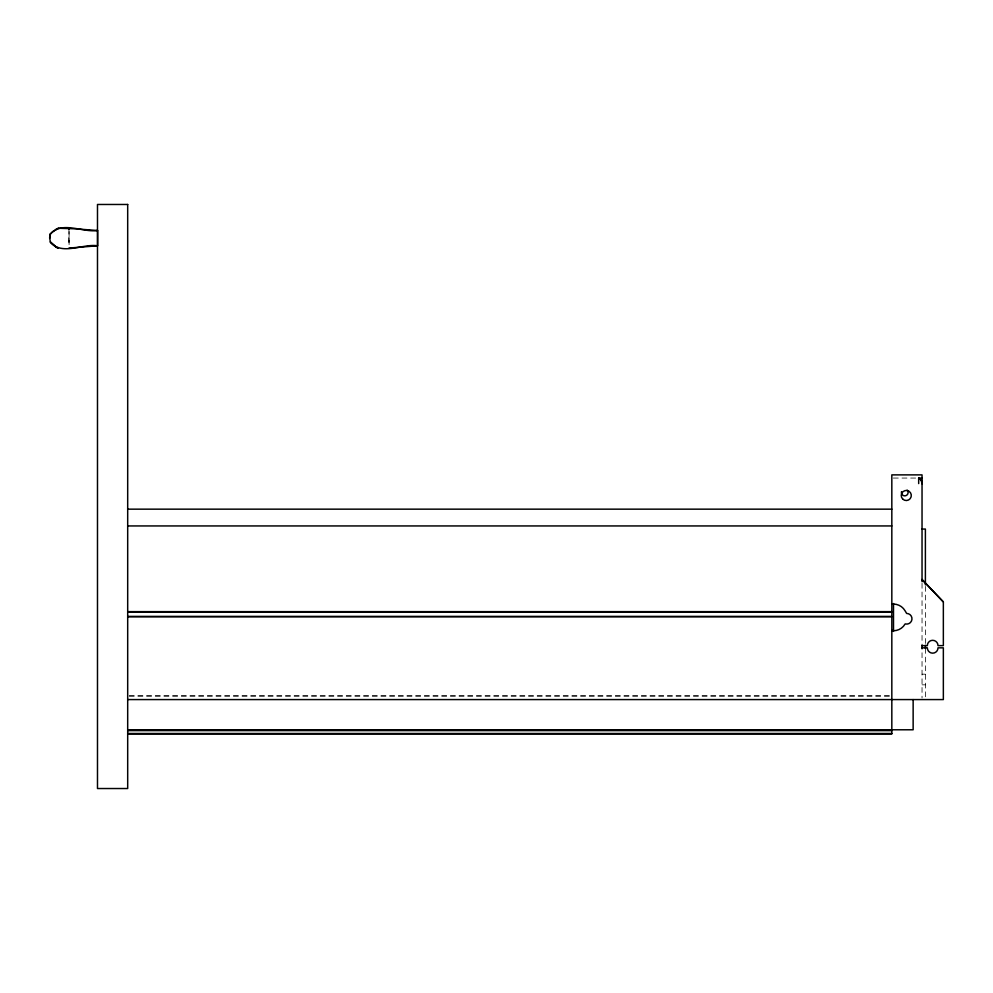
<?xml version="1.0" encoding="UTF-8"?>
<svg xmlns="http://www.w3.org/2000/svg" width="993" height="993" viewBox="0 0 993 993"><rect width="100%" height="100%" fill="white"/><g stroke="black" fill="none" stroke-linecap="round" stroke-linejoin="round"><path stroke-width="0.74" stroke-dasharray="4.96 3.72" d="M68.951 241.957L68.951 234.087M893.315 478.055L917.197 478.055M922.038 674.173L925.389 674.173M922.038 684.835L925.389 684.835M129.239 695.733L890.274 695.745M129.239 696.18L890.274 696.18M925.389 586.416L925.389 643.774M925.389 648.417L925.389 698.029M922.038 583.313L922.038 698.029M69.088 231.555L69.088 244.663M68.951 229.172L68.951 244.663"/><path stroke-width="1.49" d="M922.212 482.387L922.038 483.591L921.578 480.078L918.674 478.055L918.674 483.591M58.45 248.064L56.266 247.232L50.395 241.957L49.65 238.01L50.233 234.087C61.938 220.545 82.816 232.809 97.649 230.5L97.649 245.805C82.866 243.409 61.616 256.057 50.233 241.957L56.117 247.232L58.314 248.064M49.811 238.01L50.395 234.087L52.89 231.568M49.65 238.01L50.233 234.087M53.051 231.555L58.314 228.253M56.092 229.172L58.45 228.253L75.629 228.837M68.989 248.064L97.488 245.805M922.038 478.055L918.674 478.055L921.132 480.351L922.038 483.591M127.687 509.161L891.826 509.161M127.687 525.942L891.826 525.942M922.038 529.058L925.389 529.058L925.389 584.865M891.826 603.93L893.501 603.93M127.687 611.638L891.826 611.638M127.687 612.147L891.826 612.135M127.687 616.504L891.826 616.504M127.687 616.653L891.826 616.653M891.826 630.567L893.501 630.567M922.038 645.636L927.338 645.636A5.325 5.325 0 0 1 932.663 640.311A5.325 5.325 0 0 1 938 645.636L943.35 645.636L943.35 601.919L922.038 579.527L943.35 601.919M922.038 647.833L927.338 647.833A5.325 5.325 0 0 0 932.663 653.158A5.325 5.325 0 0 0 938 647.833L943.35 647.833L943.35 699.581L127.687 699.581M127.687 729.781L913.138 729.781L913.138 699.581M127.687 730.128L891.826 730.128M127.687 730.625L891.826 730.625M127.687 733.479L891.826 733.479M127.687 733.988L891.826 733.976L891.826 474.877L922.038 474.877L922.038 581.761M97.488 230.5L76.796 228.949M925.389 645.326L925.389 648.417M922.038 645.326L922.038 648.665M893.501 603.533L893.501 631.411M69.088 228.253L69.088 229.172M68.951 228.253L68.951 229.172M907.13 490.12A3.351 3.351 0 0 1 905.616 495.743A3.351 3.351 0 0 1 901.507 491.634M893.501 630.741A13.319 13.319 0 0 0 905.045 624.076L905.268 623.914A5.325 5.325 0 0 0 911.934 619.458A5.325 5.325 0 0 0 906.646 613.438L905.045 610.757A13.319 13.319 0 0 0 893.501 604.092M127.687 204.471L97.488 204.471L97.488 788.529L127.687 788.529L127.687 204.471M902.711 499.057A5.039 5.039 0 0 0 911.14 496.798A5.039 5.039 0 0 0 904.971 490.629A5.039 5.039 0 0 0 902.711 499.057"/></g></svg>
